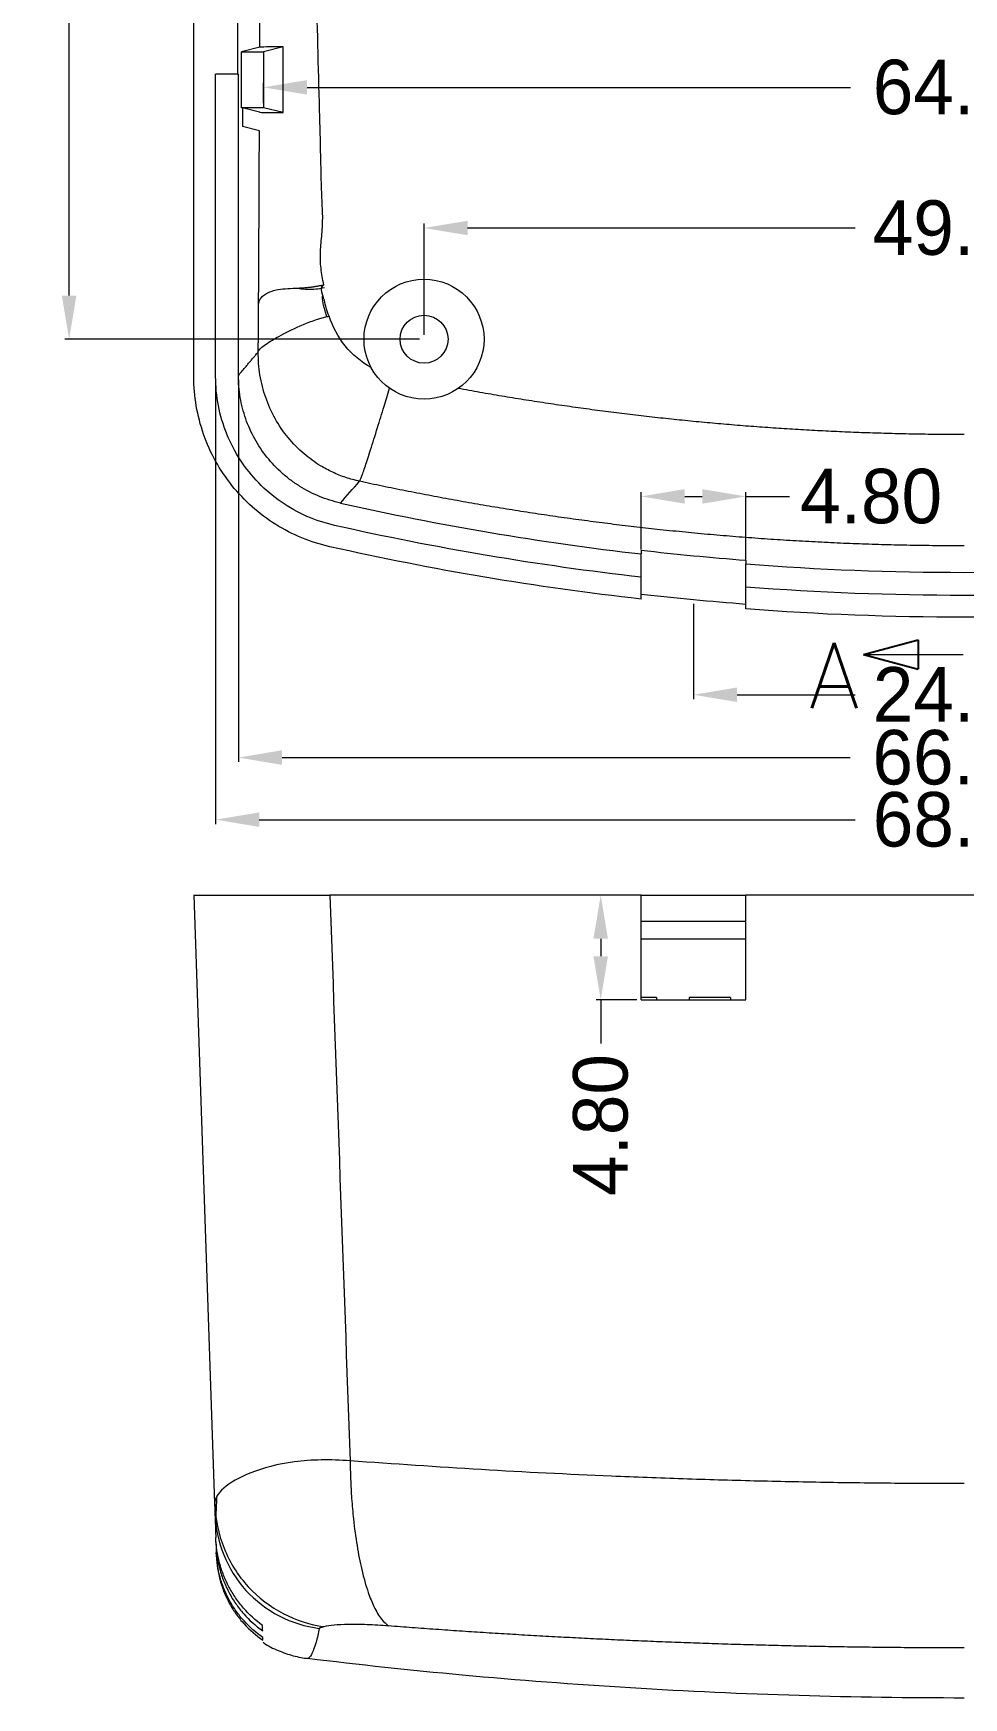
# Model space of a CAD drawing. Extents: x -222 to 335, y 201 to 414.
# Drawn here: x 88.8 to 131.4, y 202.8 to 279.2 of the extents above; entities that cross this region are included whole.
import ezdxf

# ---------------------------------------------------------------- set-up
doc = ezdxf.new("R2010")
doc.units = 0
doc.header["$MEASUREMENT"] = 0
doc.layers.add('10', color=7, linetype='Continuous')
doc.layers.add('TOP', color=7, linetype='Continuous')
doc.styles.add('blockfont', font='simplex.shx', dxfattribs={"bigfont": 'bigfont'})
doc.dimstyles.get("Standard").update_dxf_attribs({"dimtxt": 0.18, "dimasz": 0.18, "dimexe": 0.18, "dimexo": 0.0625, "dimgap": 0.09, "dimtad": 0, "dimtih": 1, "dimtoh": 1, "dimdec": 4, "dimzin": 0, "dimdsep": 46, "dimtxsty": 'Standard', "dimcen": 0.09, "dimadec": 0, "dimazin": 0, "dimtfac": 1, "dimtdec": 4, "dimtofl": 0, "dimtmove": 0, "dimatfit": 3, "dimfxl": 0, "dimtolj": 1, "dimtzin": 0, "dimarcsym": 0})

# ---------------------------------------------------------------- blocks, each defined once
blk = doc.blocks.new('ASSORTED_DRAFT1')
at = {"color": 13}
for p, q in [((123.39, 244.398, 123.39), (125.89, 245.068)), ((125.89, 245.068), (125.89, 243.729)), ((123.39, 244.398, 123.39), (125.89, 243.729))]:
    blk.add_line(p, q, dxfattribs=at)
blk = doc.blocks.new('*D22')
at = {"color": 4, "linetype": 'Continuous', "lineweight": 9}
for p, q in [((106.673, 265.348), (106.673, 270.45)), ((108.673, 270.25), (126.431, 270.25)), ((154.173, 270.25), (136.415, 270.25)), ((156.173, 265.348), (156.173, 270.45))]:
    blk.add_line(p, q, dxfattribs=at)
for points in [[(108.673, 270.583), (108.673, 269.917), (106.673, 270.25)], [(154.173, 270.583), (154.173, 269.917), (156.173, 270.25)]]:
    blk.add_solid(points, dxfattribs=at)
at = {"layer": 'Defpoints', "color": 0, "linetype": 'Continuous', "lineweight": 9}
for p in [(156.173, 270.25), (106.673, 265.148), (156.173, 265.148)]:
    blk.add_point(p, dxfattribs=at)
at = {"color": 3, "linetype": 'Continuous', "lineweight": 9, "insert": (131.423, 270.25), "char_height": 2.5, "attachment_point": 5}
blk.add_mtext('\\A1;49.50', dxfattribs=at)
blk = doc.blocks.new('*D24')
at = {"color": 4, "linetype": 'Continuous', "lineweight": 9}
for p, q in [((119.021, 253.009), (119.021, 248.643)), ((143.825, 253.009), (143.825, 248.643)), ((121.021, 248.843), (126.431, 248.843)), ((141.825, 248.843), (136.415, 248.843))]:
    blk.add_line(p, q, dxfattribs=at)
for points in [[(121.021, 249.177), (121.021, 248.51), (119.021, 248.843)], [(141.825, 249.177), (141.825, 248.51), (143.825, 248.843)]]:
    blk.add_solid(points, dxfattribs=at)
at = {"layer": 'Defpoints', "color": 0, "linetype": 'Continuous', "lineweight": 9}
for p in [(119.021, 253.209), (143.825, 253.209), (143.825, 248.843)]:
    blk.add_point(p, dxfattribs=at)
at = {"color": 3, "linetype": 'Continuous', "lineweight": 9, "insert": (131.423, 248.843), "char_height": 2.5, "attachment_point": 5}
blk.add_mtext('\\A1;24.80', dxfattribs=at)
blk = doc.blocks.new('*D25')
at = {"color": 4, "linetype": 'Continuous', "lineweight": 9}
for p, q in [((116.623, 255.502), (116.623, 258.138)), ((121.423, 255.042), (121.423, 258.138)), ((118.623, 257.938), (119.423, 257.938)), ((121.423, 257.938), (123.423, 257.938))]:
    blk.add_line(p, q, dxfattribs=at)
for points in [[(118.623, 258.271), (118.623, 257.605), (116.623, 257.938)], [(119.423, 258.271), (119.423, 257.605), (121.423, 257.938)]]:
    blk.add_solid(points, dxfattribs=at)
at = {"layer": 'Defpoints', "color": 0, "linetype": 'Continuous', "lineweight": 9}
for p in [(121.423, 257.938), (116.623, 255.302), (121.423, 254.842)]:
    blk.add_point(p, dxfattribs=at)
at = {"color": 3, "linetype": 'Continuous', "lineweight": 9, "insert": (127.165, 257.938), "char_height": 2.5, "attachment_point": 5}
blk.add_mtext('\\A1;4.80', dxfattribs=at)
blk = doc.blocks.new('*D26')
at = {"color": 4, "linetype": 'Continuous', "lineweight": 9}
for p, q in [((98.165, 263.284), (98.165, 245.761)), ((164.653, 263.317), (164.653, 245.761)), ((100.165, 245.961), (126.209, 245.961)), ((162.653, 245.961), (136.609, 245.961))]:
    blk.add_line(p, q, dxfattribs=at)
for points in [[(100.165, 246.295), (100.165, 245.628), (98.165, 245.961)], [(162.653, 246.295), (162.653, 245.628), (164.653, 245.961)]]:
    blk.add_solid(points, dxfattribs=at)
at = {"layer": 'Defpoints', "color": 0, "linetype": 'Continuous', "lineweight": 9}
for p in [(98.165, 263.484), (164.653, 263.517), (164.653, 245.961)]:
    blk.add_point(p, dxfattribs=at)
at = {"color": 3, "linetype": 'Continuous', "lineweight": 9, "insert": (131.409, 245.961), "char_height": 2.5, "attachment_point": 5}
blk.add_mtext('\\A1;66.49', dxfattribs=at)
blk = doc.blocks.new('*D27')
at = {"color": 4, "linetype": 'Continuous', "lineweight": 9}
for p, q in [((97.123, 263.233), (97.123, 242.913)), ((165.723, 263.233), (165.723, 242.913)), ((99.123, 243.113), (126.431, 243.113)), ((163.723, 243.113), (136.415, 243.113))]:
    blk.add_line(p, q, dxfattribs=at)
for points in [[(99.123, 243.447), (99.123, 242.78), (97.123, 243.113)], [(163.723, 243.447), (163.723, 242.78), (165.723, 243.113)]]:
    blk.add_solid(points, dxfattribs=at)
at = {"layer": 'Defpoints', "color": 0, "linetype": 'Continuous', "lineweight": 9}
for p in [(97.123, 263.433), (165.723, 263.433), (97.123, 243.113)]:
    blk.add_point(p, dxfattribs=at)
at = {"color": 3, "linetype": 'Continuous', "lineweight": 9, "insert": (131.423, 243.113), "char_height": 2.5, "attachment_point": 5}
blk.add_mtext('\\A1;68.60', dxfattribs=at)
blk = doc.blocks.new('*D28')
at = {"color": 4, "linetype": 'Continuous', "lineweight": 9}
for p, q in [((99.312, 275.968), (99.312, 276.9)), ((101.312, 276.7), (126.223, 276.7)), ((161.534, 276.7), (136.623, 276.7)), ((163.534, 275.968), (163.534, 276.9))]:
    blk.add_line(p, q, dxfattribs=at)
for points in [[(101.312, 277.033), (101.312, 276.367), (99.312, 276.7)], [(161.534, 277.033), (161.534, 276.367), (163.534, 276.7)]]:
    blk.add_solid(points, dxfattribs=at)
at = {"layer": 'Defpoints', "color": 0, "linetype": 'Continuous', "lineweight": 9}
for p in [(163.534, 276.7), (99.312, 275.768), (163.534, 275.768)]:
    blk.add_point(p, dxfattribs=at)
at = {"color": 3, "linetype": 'Continuous', "lineweight": 9, "insert": (131.423, 276.7), "char_height": 2.5, "attachment_point": 5}
blk.add_mtext('\\A1;64.22', dxfattribs=at)
blk = doc.blocks.new('*D38')
at = {"color": 4, "linetype": 'Continuous', "lineweight": 9}
for p, q in [((93.192, 309.698), (90.208, 309.698)), ((90.408, 307.698), (90.408, 292.623)), ((90.408, 267.148), (90.408, 282.223)), ((106.473, 265.148), (90.208, 265.148))]:
    blk.add_line(p, q, dxfattribs=at)
for points in [[(90.074, 307.698), (90.741, 307.698), (90.408, 309.698)], [(90.074, 267.148), (90.741, 267.148), (90.408, 265.148)]]:
    blk.add_solid(points, dxfattribs=at)
at = {"layer": 'Defpoints', "color": 0, "linetype": 'Continuous', "lineweight": 9}
for p in [(93.392, 309.698), (90.408, 265.148), (106.673, 265.148)]:
    blk.add_point(p, dxfattribs=at)
at = {"color": 3, "linetype": 'Continuous', "lineweight": 9, "insert": (90.408, 287.423), "char_height": 2.5, "attachment_point": 5, "rotation": 90}
blk.add_mtext('\\A1;44.55', dxfattribs=at)
blk = doc.blocks.new('*D49')
at = {"color": 4, "linetype": 'Continuous', "lineweight": 9}
for p, q in [((116.424, 239.652), (114.57, 239.652)), ((114.77, 237.652), (114.77, 236.852)), ((116.423, 234.852), (114.57, 234.852)), ((114.77, 234.852), (114.77, 232.852))]:
    blk.add_line(p, q, dxfattribs=at)
for points in [[(114.437, 237.652), (115.104, 237.652), (114.77, 239.652)], [(114.437, 236.852), (115.104, 236.852), (114.77, 234.852)]]:
    blk.add_solid(points, dxfattribs=at)
at = {"layer": 'Defpoints', "color": 0, "linetype": 'Continuous', "lineweight": 9}
for p in [(116.624, 239.652), (114.77, 234.852), (116.623, 234.852)]:
    blk.add_point(p, dxfattribs=at)
at = {"color": 3, "linetype": 'Continuous', "lineweight": 9, "insert": (114.77, 229.11), "char_height": 2.5, "attachment_point": 5, "rotation": 90}
blk.add_mtext('\\A1;4.80', dxfattribs=at)

msp = doc.modelspace()

# ---------------------------------------------------------------- linework, layer by layer
at = {"color": 7, "linetype": 'Continuous', "lineweight": 9}
for q in [(102.358, 239.652), (97.078, 211.746)]:
    msp.add_line((96.123, 239.652), q, dxfattribs=at)
at = {"layer": '10', "color": 7, "linetype": 'Continuous', "lineweight": 9}
for p, q in [((96.123, 263.433), (96.123, 352.337)), ((98.124, 282.298), (98.124, 277.298)), ((99.143, 278.541), (98.312, 278.329)), ((98.312, 275.768), (98.312, 278.329)), ((98.312, 278.329), (99.312, 278.329)), ((100.22, 278.56), (99.312, 278.329)), ((99.312, 278.329), (99.312, 275.768)), ((98.124, 277.298), (97.123, 277.298)), ((97.123, 263.433), (97.123, 277.298)), ((98.124, 277.298), (98.165, 277.298)), ((98.165, 263.484), (98.165, 277.298)), ((98.347, 275.759), (98.312, 275.768)), ((99.312, 275.768), (98.312, 275.768)), ((98.347, 275.759), (98.347, 274.898)), ((99.133, 275.559), (98.347, 275.759)), ((100.211, 275.539), (99.312, 275.768)), ((99.13, 274.699), (98.347, 274.898)), ((116.623, 255.473), (116.623, 255.302)), ((116.623, 254.236), (116.623, 255.302)), ((121.423, 255.013), (121.423, 254.842)), ((116.623, 253.229), (116.623, 254.236)), ((121.423, 253.78), (121.423, 254.842)), ((121.423, 252.777), (121.423, 253.78)), ((116.623, 239.652), (102.358, 239.652)), ((116.623, 234.852), (116.623, 239.652)), ((116.624, 239.652), (121.423, 239.652)), ((121.423, 234.852), (121.423, 239.652)), ((141.423, 239.652), (121.423, 239.652)), ((116.624, 238.452), (121.424, 238.452)), ((116.623, 237.652), (121.423, 237.652)), ((117.323, 234.952), (116.623, 234.952)), ((116.623, 234.852), (121.423, 234.852)), ((120.723, 234.952), (118.823, 234.952)), ((97.141, 209.89), (97.133, 210.134))]:
    msp.add_line(p, q, dxfattribs=at)
at = {"layer": '10', "color": 1, "linetype": 'Continuous', "lineweight": 9}
msp.add_line((126.816, 250.693), (131.39, 250.693), dxfattribs=at)
at = {"layer": '10', "color": 7, "linetype": 'Continuous', "lineweight": 9}
for radius in [2.75, 1.1]:
    msp.add_circle((106.673, 265.148), radius, dxfattribs=at)
for radius, start, end in [(130.142, 257.31405, 263.47009), (129.972, 263.46152, 265.58733), (130.142, 265.5931, 274.4069), (131.974, 263.56114, 265.6544)]:
    msp.add_arc((131.423, 384.599), radius, start, end, dxfattribs=at)
at = {"layer": '10', "color": 7, "linetype": 'Continuous', "lineweight": 9, "extrusion": (0, 0, -1)}
for radius, start, end in [(131.201, 276.47698, 282.70054), (132.201, 276.42778, 282.70054), (131.201, 265.62874, 274.37126), (132.201, 265.66187, 274.33813)]:
    msp.add_arc((-131.423, 384.599), radius, start, end, dxfattribs=at)
at = {"layer": '10', "color": 7, "linetype": 'Continuous', "lineweight": 9}
for points, degree, knots in [([(102.081, 267.647), (102.03, 267.898), (101.93, 268.398), (101.914, 269.18), (101.998, 269.978), (102.041, 270.639), (102.004, 271.361), (101.969, 272.273), (101.94, 273.775), (101.852, 276.936), (101.693, 283.284), (101.497, 291.973), (101.372, 300.511), (101.332, 307.229), (101.318, 312.764), (101.29, 318.28), (101.256, 323.771), (101.227, 329.23), (101.159, 334.655), (101.182, 338.234), (101.194, 340.024)], 3, [0, 0, 0, 0, 0.010522, 0.020989, 0.032131, 0.043687, 0.04829, 0.061927, 0.081331, 0.110178, 0.192099, 0.342275, 0.466544, 0.542731, 0.618905, 0.695095, 0.771302, 0.847521, 0.923753, 1, 1, 1, 1]), ([(99.143, 278.541), (99.144, 278.594), (99.144, 278.647), (99.146, 279.196), (99.147, 279.795), (99.15, 280.933), (99.153, 282.093)], 2, [0, 0, 0, 0.029663, 0.029663, 0.353109, 0.353109, 1, 1, 1]), ([(99.092, 266.769), (99.095, 267.195), (99.097, 267.687), (99.099, 268.105), (99.102, 268.626), (99.104, 269.043), (99.107, 269.586), (99.11, 270.123), (99.112, 270.567), (99.114, 271.095), (99.116, 271.568), (99.119, 272.075), (99.121, 272.59), (99.125, 273.59), (99.13, 274.699)], 2, [0, 0, 0, 0.125, 0.125, 0.25, 0.25, 0.375, 0.375, 0.5, 0.5, 0.625, 0.625, 0.75, 0.75, 1, 1, 1]), ([(99.092, 266.769), (99.106, 266.836), (99.132, 266.963), (99.262, 267.12), (99.437, 267.246), (99.647, 267.342), (100.038, 267.454), (100.48, 267.483), (100.861, 267.495), (100.892, 267.496)], 3, [0, 0, 0, 0, 0.157637, 0.30088, 0.430826, 0.548073, 0.652992, 0.971457, 1, 1, 1, 1]), ([(100.892, 267.496), (100.92, 267.497), (100.975, 267.499), (101.058, 267.503), (101.14, 267.509), (101.221, 267.515), (101.3, 267.522), (101.379, 267.53), (101.456, 267.538), (101.532, 267.548), (101.607, 267.558), (101.679, 267.569), (101.751, 267.58), (101.82, 267.592), (101.888, 267.605), (101.954, 267.618), (102.018, 267.632), (102.06, 267.642), (102.081, 267.647)], 3, [0, 0, 0, 0, 0.07427, 0.146955, 0.218057, 0.28758, 0.355527, 0.421901, 0.486706, 0.549943, 0.611617, 0.671733, 0.730295, 0.787307, 0.842777, 0.896711, 0.949116, 1, 1, 1, 1]), ([(100.924, 267.483), (100.975, 267.475), (101.224, 267.44), (101.617, 267.431), (101.971, 267.489), (102.105, 267.523)], 3, [0, 0, 0, 0, 0.138825, 0.678777, 1, 1, 1, 1]), ([(102.026, 267.177), (102.011, 267.231), (101.983, 267.332), (101.976, 267.472), (102.008, 267.59), (102.063, 267.628), (102.089, 267.646)], 3, [0, 0, 0, 0, 0.329099, 0.613132, 0.815472, 1, 1, 1, 1]), ([(102.222, 266.186), (102.199, 266.255), (102.166, 266.359), (102.126, 266.499), (102.097, 266.606), (102.069, 266.712), (102.025, 266.904), (102.012, 267.059), (102.036, 267.177)], 3, [0, 0, 0, 0, 0.210704, 0.316567, 0.422431, 0.528294, 0.634157, 1, 1, 1, 1]), ([(99.077, 264.57), (99.079, 264.928), (99.082, 265.195), (99.084, 265.532), (99.086, 265.822), (99.087, 265.931), (99.088, 266.058), (99.089, 266.176), (99.089, 266.294), (99.091, 266.47), (99.091, 266.531), (99.092, 266.662), (99.092, 266.769)], 2, [0, 0, 0, 0.285714, 0.285714, 0.571429, 0.571429, 0.678571, 0.678571, 0.785714, 0.785714, 0.892857, 0.892857, 1, 1, 1]), ([(99.077, 264.57), (99.092, 264.654), (99.185, 264.747), (99.506, 264.982), (99.735, 265.125), (100.572, 265.59), (101.358, 265.965), (102.222, 266.186)], 3, [0, 0, 0, 0, 0.25, 0.25, 0.5, 0.5, 1, 1, 1, 1]), ([(104.247, 263.852), (103.79, 264.101), (103.384, 264.441), (102.738, 265.255), (102.495, 265.722), (102.319, 266.209)], 3, [0, 0, 0, 0, 0.5, 0.5, 1, 1, 1, 1]), ([(103.715, 258.633), (103.504, 258.686), (103.084, 258.791), (102.484, 259.036), (101.833, 259.384), (101.124, 259.899), (100.166, 260.879), (99.472, 262.13), (99.172, 263.325), (99.084, 264.034), (99.079, 264.39), (99.077, 264.57)], 3, [0, 0, 0, 0, 0.077232, 0.153776, 0.229376, 0.34039, 0.468895, 0.732284, 0.867012, 0.93255, 1, 1, 1, 1]), ([(102.358, 255.633), (101.915, 255.733), (101.488, 255.869), (100.66, 256.209), (100.261, 256.414), (99.492, 256.895), (99.133, 257.164), (98.465, 257.76), (98.156, 258.085), (97.589, 258.794), (97.34, 259.167), (96.907, 259.95), (96.723, 260.359), (96.423, 261.215), (96.2, 262.085), (96.123, 262.979), (96.123, 263.433)], 3, [0, 0, 0, 0, 0.125, 0.125, 0.25, 0.25, 0.375, 0.375, 0.5, 0.5, 0.625, 0.625, 0.75, 0.75, 0.875, 1, 1, 1, 1]), ([(102.578, 256.609), (102.144, 256.706), (101.285, 256.988), (100.102, 257.65), (99.069, 258.527), (98.224, 259.584), (97.595, 260.785), (97.209, 262.086), (97.123, 262.988), (97.123, 263.433)], 3, [0, 0, 0, 0, 0.141604, 0.285705, 0.429151, 0.570419, 0.713967, 0.858214, 1, 1, 1, 1]), ([(102.843, 257.634), (102.679, 257.671), (102.516, 257.715), (102.194, 257.817), (102.034, 257.875), (101.565, 258.068), (101.266, 258.222), (100.84, 258.488), (100.701, 258.583), (100.431, 258.785), (100.299, 258.893), (99.919, 259.231), (99.687, 259.477), (99.263, 260.008), (99.076, 260.288), (98.752, 260.875), (98.614, 261.181), (98.39, 261.823), (98.306, 262.149), (98.194, 262.81), (98.165, 263.145), (98.165, 263.484)], 3, [0, 0, 0, 0, 0.0625, 0.0625, 0.125, 0.125, 0.25, 0.25, 0.3125, 0.3125, 0.375, 0.375, 0.5, 0.5, 0.625, 0.625, 0.75, 0.75, 0.875, 0.875, 1, 1, 1, 1]), ([(103.715, 258.633), (103.726, 258.649), (103.749, 258.682), (103.806, 258.825), (103.883, 259.037), (104.011, 259.414), (104.221, 260.058), (104.517, 261.007), (104.815, 261.985), (105.006, 262.62), (105.09, 262.9)], 3, [0, 0, 0, 0, 0.089859, 0.179963, 0.269992, 0.363038, 0.540457, 0.72661, 0.879838, 1, 1, 1, 1]), ([(131.423, 260.775), (131.254, 260.775), (130.916, 260.776), (130.408, 260.779), (129.901, 260.784), (129.393, 260.791), (128.886, 260.8), (128.379, 260.812), (127.872, 260.825), (127.365, 260.84), (126.857, 260.857), (126.35, 260.876), (125.844, 260.898), (125.337, 260.921), (124.83, 260.946), (124.324, 260.973), (123.817, 261.002), (123.311, 261.033), (122.805, 261.066), (122.299, 261.101), (121.793, 261.139), (121.288, 261.178), (120.783, 261.219), (120.278, 261.262), (119.773, 261.307), (119.268, 261.354), (118.764, 261.403), (118.26, 261.454), (117.756, 261.507), (117.252, 261.562), (116.749, 261.619), (116.245, 261.678), (115.743, 261.739), (115.24, 261.801), (114.738, 261.866), (114.236, 261.933), (113.734, 262.002), (113.233, 262.073), (112.732, 262.145), (112.231, 262.22), (111.731, 262.297), (111.231, 262.375), (110.732, 262.456), (110.233, 262.538), (109.734, 262.623), (109.235, 262.709), (108.737, 262.798), (108.406, 262.858), (108.24, 262.888)], 3, [0, 0, 0, 0, 0.021751, 0.043502, 0.065253, 0.087004, 0.108755, 0.130506, 0.152256, 0.174007, 0.195756, 0.217506, 0.239255, 0.261003, 0.282751, 0.304498, 0.326245, 0.347991, 0.369736, 0.39148, 0.413223, 0.434965, 0.456706, 0.478447, 0.500186, 0.521924, 0.543662, 0.565398, 0.587134, 0.608869, 0.630603, 0.652337, 0.67407, 0.695802, 0.717534, 0.739265, 0.760995, 0.782725, 0.804454, 0.826183, 0.847912, 0.86964, 0.891368, 0.913095, 0.934822, 0.956549, 0.978275, 1, 1, 1, 1]), ([(131.423, 255.671), (131.229, 255.671), (130.842, 255.671), (130.261, 255.675), (129.679, 255.682), (129.098, 255.691), (128.517, 255.703), (127.936, 255.717), (127.354, 255.733), (126.773, 255.753), (126.192, 255.775), (125.611, 255.799), (125.031, 255.826), (124.45, 255.856), (123.869, 255.888), (123.289, 255.923), (122.708, 255.96), (122.128, 256), (121.548, 256.043), (120.968, 256.088), (120.388, 256.136), (119.809, 256.186), (119.229, 256.239), (118.65, 256.294), (118.071, 256.352), (117.33, 256.43), (116.427, 256.53), (115.363, 256.657), (114.299, 256.793), (113.236, 256.937), (112.174, 257.09), (111.113, 257.252), (110.052, 257.423), (108.993, 257.603), (107.935, 257.791), (106.878, 257.988), (105.822, 258.194), (104.767, 258.408), (104.066, 258.558), (103.715, 258.633)], 3, [0, 0, 0, 0, 0.0208, 0.041601, 0.062402, 0.083205, 0.104009, 0.124814, 0.14562, 0.166427, 0.187236, 0.208046, 0.228858, 0.249671, 0.270485, 0.291302, 0.312119, 0.332939, 0.35376, 0.374583, 0.395408, 0.416235, 0.437064, 0.457896, 0.478729, 0.499564, 0.537937, 0.576329, 0.614741, 0.653172, 0.691623, 0.730095, 0.768587, 0.807101, 0.845636, 0.884193, 0.922773, 0.961375, 1, 1, 1, 1]), ([(103.286, 213.707), (102.385, 213.774), (100.637, 213.752), (99.287, 213.375), (97.644, 212.726), (97.063, 212.177), (97.078, 211.746)], 3, [0, 0, 0, 0, 0.25, 0.5, 0.5, 1, 1, 1, 1]), ([(131.423, 212.662), (130.365, 212.665), (128.237, 212.67), (125.031, 212.711), (121.796, 212.778), (118.536, 212.874), (114.361, 213.034), (109.256, 213.286), (105.288, 213.566), (103.286, 213.707)], 3, [0, 0, 0, 0, 0.111905, 0.224969, 0.339179, 0.454524, 0.571004, 0.783538, 1, 1, 1, 1]), ([(103.286, 213.707), (103.291, 213.428), (103.303, 212.846), (103.354, 211.95), (103.445, 210.914), (103.595, 209.801), (103.82, 208.65), (104.085, 207.713), (104.393, 206.954), (104.707, 206.413), (104.942, 206.224), (105.052, 206.134)], 3, [0, 0, 0, 0, 0.076345, 0.159727, 0.250123, 0.375117, 0.500087, 0.641889, 0.750036, 0.881855, 1, 1, 1, 1]), ([(97.078, 211.746), (97.101, 211.053), (97.395, 209.647), (98.151, 208.442), (99.543, 206.916), (100.821, 206.294), (102.085, 206.101)], 3, [0, 0, 0, 0, 0.25, 0.5, 0.5, 1, 1, 1, 1]), ([(97.078, 211.746), (97.078, 211.735), (97.08, 211.692), (97.083, 211.607), (97.085, 211.521), (97.088, 211.443), (97.09, 211.384), (97.092, 211.329), (97.093, 211.299), (97.093, 211.286)], 3, [0, 0, 0, 0, 0.064988, 0.24982, 0.499741, 0.592328, 0.749939, 0.890528, 1, 1, 1, 1]), ([(97.093, 211.286), (97.139, 209.998), (97.647, 208.725), (99.378, 206.811), (100.596, 206.177), (101.874, 206.023)], 3, [0, 0, 0, 0, 0.5, 0.5, 1, 1, 1, 1]), ([(97.093, 211.286), (97.094, 211.274), (97.095, 211.249), (97.096, 211.2), (97.098, 211.14), (97.101, 211.069), (97.104, 210.975), (97.107, 210.882), (97.11, 210.789), (97.114, 210.696), (97.118, 210.58), (97.122, 210.441), (97.126, 210.322), (97.129, 210.238), (97.131, 210.201), (97.131, 210.191)], 3, [0, 0, 0, 0, 0.02759, 0.057864, 0.116344, 0.175443, 0.235161, 0.356453, 0.418028, 0.48022, 0.603912, 0.735161, 0.87785, 0.966131, 1, 1, 1, 1]), ([(99.27, 206.163), (98.948, 206.395), (98.66, 206.66), (98.274, 207.103), (98.153, 207.259), (97.929, 207.586), (97.827, 207.754), (97.643, 208.1), (97.561, 208.278), (97.418, 208.643), (97.356, 208.83), (97.202, 209.404), (97.145, 209.794), (97.131, 210.191)], 3, [0, 0, 0, 0, 0.25, 0.25, 0.375, 0.375, 0.5, 0.5, 0.625, 0.625, 0.75, 0.75, 1, 1, 1, 1]), ([(97.141, 209.89), (97.155, 209.497), (97.212, 209.113), (97.364, 208.55), (97.425, 208.365), (97.57, 207.999), (97.652, 207.823), (97.835, 207.48), (97.936, 207.315), (98.158, 206.996), (98.278, 206.841), (98.668, 206.399), (98.958, 206.137), (99.279, 205.91)], 3, [0, 0, 0, 0, 0.25, 0.25, 0.375, 0.375, 0.5, 0.5, 0.625, 0.625, 0.75, 0.75, 1, 1, 1, 1]), ([(99.289, 205.61), (98.97, 205.829), (98.682, 206.081), (98.361, 206.436), (98.299, 206.509), (98.179, 206.659), (98.12, 206.736), (97.952, 206.972), (97.85, 207.135), (97.667, 207.47), (97.585, 207.642), (97.477, 207.908), (97.444, 207.998), (97.382, 208.181), (97.353, 208.273), (97.226, 208.739), (97.168, 209.118), (97.154, 209.505)], 3, [0, 0, 0, 0, 0.25, 0.25, 0.3125, 0.3125, 0.375, 0.375, 0.5, 0.5, 0.625, 0.625, 0.6875, 0.6875, 0.75, 0.75, 1, 1, 1, 1]), ([(97.16, 209.336), (97.173, 208.952), (97.231, 208.577), (97.357, 208.119), (97.385, 208.029), (97.447, 207.848), (97.48, 207.758), (97.589, 207.492), (97.671, 207.32), (97.855, 206.988), (97.956, 206.828), (98.122, 206.597), (98.18, 206.521), (98.3, 206.372), (98.363, 206.299), (98.686, 205.946), (98.975, 205.698), (99.293, 205.483)], 3, [0, 0, 0, 0, 0.25, 0.25, 0.3125, 0.3125, 0.375, 0.375, 0.5, 0.5, 0.625, 0.625, 0.6875, 0.6875, 0.75, 0.75, 1, 1, 1, 1]), ([(105.052, 206.134), (104.884, 206.146), (104.542, 206.171), (104.057, 206.193), (103.602, 206.205), (103.067, 206.205), (102.501, 206.177), (102.227, 206.125), (102.084, 206.098)], 3, [0, 0, 0, 0, 0.122919, 0.250289, 0.376543, 0.500516, 0.740476, 1, 1, 1, 1]), ([(131.423, 205.128), (131.23, 205.128), (130.845, 205.128), (130.266, 205.13), (129.688, 205.132), (129.11, 205.135), (128.532, 205.14), (127.954, 205.145), (127.377, 205.151), (126.799, 205.158), (126.222, 205.167), (125.645, 205.176), (125.068, 205.186), (124.491, 205.197), (123.915, 205.209), (123.339, 205.221), (122.762, 205.235), (122.186, 205.25), (121.611, 205.266), (121.035, 205.282), (120.46, 205.3), (119.885, 205.319), (119.31, 205.338), (118.735, 205.359), (117.984, 205.387), (117.058, 205.424), (115.956, 205.471), (114.856, 205.522), (113.759, 205.576), (112.663, 205.634), (111.569, 205.695), (110.478, 205.76), (109.388, 205.828), (108.301, 205.899), (107.216, 205.974), (106.133, 206.052), (105.413, 206.107), (105.052, 206.134)], 3, [0, 0, 0, 0, 0.021762, 0.043519, 0.065271, 0.08702, 0.108765, 0.130506, 0.152245, 0.17398, 0.195714, 0.217445, 0.239174, 0.260902, 0.282629, 0.304354, 0.32608, 0.347805, 0.36953, 0.391256, 0.412982, 0.43471, 0.456439, 0.478169, 0.499902, 0.541686, 0.583442, 0.625173, 0.666881, 0.708569, 0.750239, 0.791892, 0.833532, 0.87516, 0.91678, 0.958392, 1, 1, 1, 1]), ([(99.295, 205.386), (99.305, 205.379), (99.528, 205.208), (99.989, 204.999), (100.664, 204.752), (101.141, 204.667), (101.378, 204.641)], 3, [0, 0, 0, 0, 0.015329, 0.34853, 0.682712, 1, 1, 1, 1]), ([(101.874, 206.019), (101.854, 205.911), (101.811, 205.677), (101.675, 205.212), (101.516, 204.781), (101.391, 204.654), (101.338, 204.647)], 3, [0, 0, 0, 0, 0.128007, 0.276364, 0.655626, 1, 1, 1, 1]), ([(102.084, 206.098), (102.075, 206.096), (102.055, 206.091), (102.027, 206.083), (101.997, 206.075), (101.966, 206.066), (101.936, 206.056), (101.91, 206.046), (101.891, 206.038), (101.884, 206.033), (101.88, 206.03)], 3, [0, 0, 0, 0, 0.111137, 0.231409, 0.360844, 0.499469, 0.658038, 0.794204, 0.90811, 1, 1, 1, 1]), ([(101.337, 204.656), (103.697, 204.368), (108.625, 203.838), (116.14, 203.268), (123.81, 202.918), (128.905, 202.844), (131.423, 202.845)], 3, [0, 0, 0, 0, 0.236426, 0.493023, 0.749619, 1, 1, 1, 1])]:
    msp.add_open_spline(points, degree=degree, knots=knots, dxfattribs=at)
for points, degree in [([(100.22, 278.56), (99.569, 278.556), (99.173, 278.548), (99.143, 278.541)], 3), ([(100.211, 275.539), (100.214, 276.545), (100.217, 277.552), (100.22, 278.56)], 3), ([(99.133, 275.559), (99.162, 275.551), (99.554, 275.544), (100.211, 275.539)], 3), ([(102.116, 266.936), (102.077, 267.017), (102.049, 267.099), (102.036, 267.177)], 3), ([(102.319, 266.209), (102.233, 266.446), (102.144, 266.687), (102.116, 266.936)], 3), ([(102.222, 266.186), (102.254, 266.194), (102.286, 266.202), (102.319, 266.209)], 3), ([(98.165, 263.484), (98.63, 264.038), (99.077, 264.57)], 2), ([(102.843, 257.634), (103.134, 257.967), (103.424, 258.299), (103.715, 258.633)], 3), ([(102.358, 239.652), (102.667, 231.003), (102.976, 222.355), (103.286, 213.707)], 3), ([(117.323, 234.952), (117.324, 234.918), (117.324, 234.885), (117.325, 234.852)], 3), ([(118.823, 234.952), (118.822, 234.918), (118.822, 234.885), (118.821, 234.852)], 3), ([(120.723, 234.952), (120.724, 234.918), (120.724, 234.885), (120.725, 234.852)], 3), ([(97.169, 212.056), (97.127, 211.152)], 1), ([(97.141, 209.89), (97.146, 209.74), (97.151, 209.611), (97.154, 209.505)], 3), ([(99.279, 205.91), (99.276, 205.986), (99.273, 206.071), (99.27, 206.163)], 3), ([(99.293, 205.483), (99.292, 205.517), (99.291, 205.559), (99.289, 205.61)], 3), ([(101.881, 206.03), (101.874, 206.019)], 1)]:
    msp.add_open_spline(points, degree=degree, dxfattribs=at)

# ---------------------------------------------------------------- block references
at = {"layer": 'TOP', "color": 1, "linetype": 'Continuous', "lineweight": 9}
msp.add_blockref('ASSORTED_DRAFT1', (3.425, 6.294), dxfattribs=at)

# ---------------------------------------------------------------- texts
at = {"layer": 'TOP', "color": 1, "linetype": 'Continuous', "lineweight": 9, "insert": (124.313, 248.224), "char_height": 3, "attachment_point": 7, "line_spacing_factor": 0.903614, "style": 'blockfont'}
msp.add_mtext('\\W01.000;A', dxfattribs=at)

# ---------------------------------------------------------------- dimensions: what is measured, and where the dimension line sits
at = {"color": 7, "linetype": 'Continuous', "lineweight": 9}
for base, p1, p2, picture, middle in [((90.408, 265.148), (93.392, 309.698), (106.673, 265.148), '*D38', (90.408, 287.423)), ((114.77, 234.852), (116.624, 239.652), (116.623, 234.852), '*D49', (114.77, 229.11))]:
    dim = msp.add_linear_dim(base=base, p1=p1, p2=p2, angle=90, dimstyle='Standard', override={"dimtxt": 2.5, "dimasz": 2, "dimexe": 0.2, "dimexo": 0.2, "dimgap": 0.2, "dimtih": 0, "dimtoh": 0, "dimdec": 2, "dimdsep": 0, "dimcen": 0, "dimclrd": 4, "dimclre": 4, "dimclrt": 3, "dimadec": 1, "dimtdec": 2, "dimlwd": 9, "dimlwe": 9}, dxfattribs=at)
    dim.commit()
    dim.dimension.update_dxf_attribs({"geometry": picture, "text_midpoint": middle})
for base, p1, p2, picture, middle in [((163.534, 276.7), (99.312, 275.768), (163.534, 275.768), '*D28', (131.423, 276.7)), ((156.173, 270.25), (106.673, 265.148), (156.173, 265.148), '*D22', (131.423, 270.25)), ((121.423, 257.938), (116.623, 255.302), (121.423, 254.842), '*D25', (127.165, 257.938))]:
    dim = msp.add_linear_dim(base=base, p1=p1, p2=p2, dimstyle='Standard', override={"dimtxt": 2.5, "dimasz": 2, "dimexe": 0.2, "dimexo": 0.2, "dimgap": 0.2, "dimtih": 0, "dimtoh": 0, "dimdec": 2, "dimdsep": 0, "dimcen": 0, "dimclrd": 4, "dimclre": 4, "dimclrt": 3, "dimadec": 1, "dimtdec": 2, "dimlwd": 9, "dimlwe": 9}, dxfattribs=at)
    dim.commit()
    dim.dimension.update_dxf_attribs({"geometry": picture, "text_midpoint": middle})
for base, p1, p2, picture, middle in [((97.123, 243.113), (165.723, 263.433), (97.123, 263.433), '*D27', (131.423, 243.113)), ((164.653, 245.961), (98.165, 263.484), (164.653, 263.517), '*D26', (131.409, 245.961)), ((143.825, 248.843), (119.021, 253.209), (143.825, 253.209), '*D24', (131.423, 248.843))]:
    dim = msp.add_linear_dim(base=base, p1=p1, p2=p2, dimstyle='Standard', override={"dimtxt": 2.5, "dimasz": 2, "dimexe": 0.2, "dimexo": 0.2, "dimgap": 0.2, "dimtih": 0, "dimtoh": 0, "dimdec": 2, "dimdsep": 0, "dimcen": 0, "dimclrd": 4, "dimclre": 4, "dimclrt": 3, "dimadec": 1, "dimtdec": 2, "dimlwd": 9, "dimlwe": 9}, dxfattribs=at)
    dim.commit()
    dim.dimension.update_dxf_attribs({"geometry": picture, "text_midpoint": middle, "dimtype": 160})

doc.saveas('drawing.dxf')
